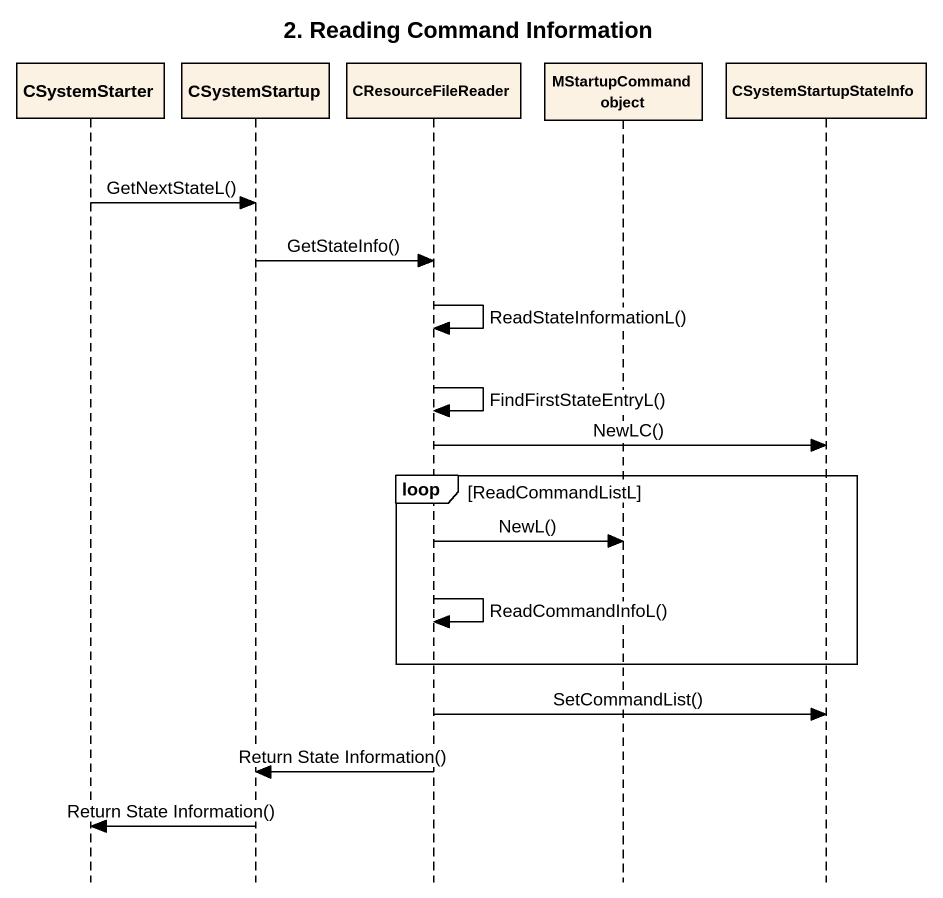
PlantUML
@startuml
title 2. Reading Command Information
hide footbox
participant CSystemStarter
participant CSystemStartup
participant CResourceFileReader
participant "MStartupCommand object" as MStartupCommand_object
participant CSystemStartupStateInfo

CSystemStarter -> CSystemStartup : GetNextStateL()
CSystemStartup -> CResourceFileReader : GetStateInfo()
CResourceFileReader -> CResourceFileReader : ReadStateInformationL()
CResourceFileReader -> CResourceFileReader : FindFirstStateEntryL()
CResourceFileReader -> CSystemStartupStateInfo : NewLC()
loop ReadCommandListL
  CResourceFileReader -> MStartupCommand_object : NewL()
  CResourceFileReader -> CResourceFileReader : ReadCommandInfoL()
end
CResourceFileReader -> CSystemStartupStateInfo : SetCommandList()
CResourceFileReader -> CSystemStartup : Return State Information()
CSystemStartup -> CSystemStarter : Return State Information()
@enduml
